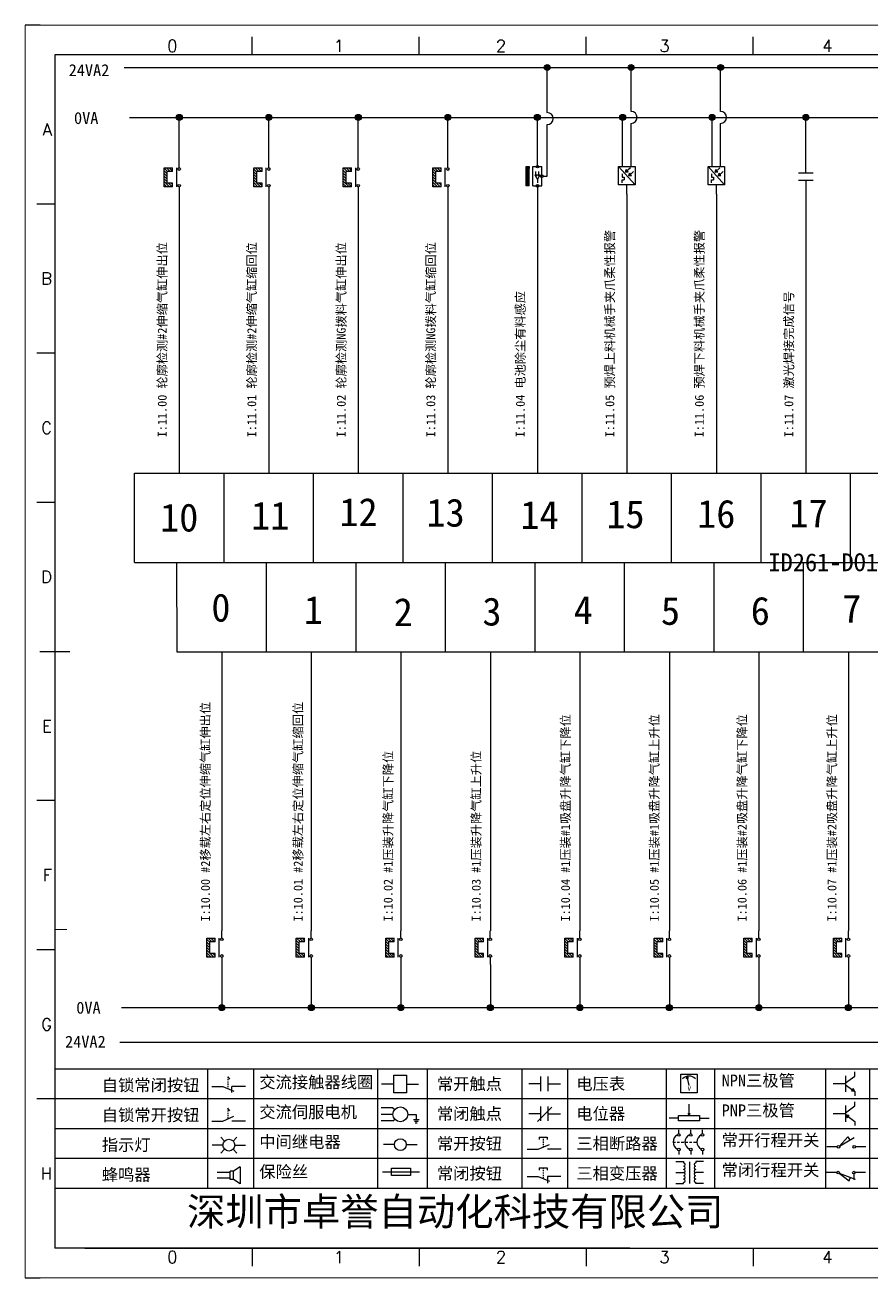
# Model space of a CAD drawing. Header units: millimetres. Extents: x 336 to 12810, y -1577 to 4105.
# Drawn here: x 8358.4 to 8500.2, y -645.8 to -435.8 of the extents above; entities that cross this region are included whole.
import ezdxf
from ezdxf.enums import TextEntityAlignment as Align

# ---------------------------------------------------------------- set-up
doc = ezdxf.new("R2010")
doc.units = ezdxf.units.MM
doc.layers.add('AE_BOR', color=1, linetype='Continuous')
doc.layers.add('MISC', color=2, linetype='Continuous')
doc.styles.get("Standard").update_dxf_attribs({"font": ''})
doc.styles.add('WD', font='romans.shx', dxfattribs={"width": 0.8, "bigfont": 'gbcbig.shx'})
doc.styles.add('样式 0', font='')
doc.styles.add('汉字', font='')
doc.styles.get('Standard').set_extended_font_data('SimSun')
doc.styles.get('样式 0').set_extended_font_data('KaiTi_GB2312')
doc.styles.get('汉字').set_extended_font_data('新宋体')

# ---------------------------------------------------------------- blocks, each defined once
blk = doc.blocks.new('*U6')
at = {"linetype": 'ByBlock'}
for p, q in [((-1909.23, -780.45), (-1909.23, -780.67)), ((-1909.23, -780.45), (-1908.92, -780.84)), ((-1909.23, -780.84), (-1909.23, -781.05)), ((-1911.92, -782.07), (-1910.06, -782.07)), ((-1910.06, -782.07), (-1908.18, -782.88)), ((-1909.23, -781.23), (-1909.23, -781.44)), ((-1909.23, -781.61), (-1909.23, -781.83)), ((-1909.23, -782), (-1909.23, -782.21)), ((-1909.23, -782.38), (-1909.23, -782.43)), ((-1908.52, -783.07), (-1908.52, -782.07)), ((-1906.25, -782.07), (-1908.52, -782.07))]:
    blk.add_line(p, q, dxfattribs=at)
blk = doc.blocks.new('*U8')
at = {"linetype": 'ByBlock'}
for p, q in [((-1908.88, -791.17), (-1909.23, -790.71)), ((-1909.23, -790.71), (-1909.23, -790.92)), ((-1909.23, -791.09), (-1909.23, -791.31)), ((-1909.23, -791.48), (-1909.23, -791.69)), ((-1911.92, -792.89), (-1910.06, -792.89)), ((-1910.06, -792.89), (-1908.18, -792.08)), ((-1909.23, -791.86), (-1909.23, -792.08)), ((-1909.23, -792.25), (-1909.23, -792.47)), ((-1906.25, -792.89), (-1908.52, -792.89))]:
    blk.add_line(p, q, dxfattribs=at)
blk = doc.blocks.new('蜂鸣器')
at = {"linetype": 'ByBlock'}
for p, q in [((-1907.17, -795.53), (-1908.25, -796.26)), ((-1907.17, -795.53), (-1907.17, -798.41)), ((-1908.8, -796.48), (-1911.01, -796.48)), ((-1908.8, -797.46), (-1911.01, -797.46)), ((-1908.25, -796.26), (-1908.8, -796.26)), ((-1908.8, -797.68), (-1908.8, -796.26)), ((-1908.25, -797.68), (-1908.8, -797.68)), ((-1908.25, -797.68), (-1908.25, -796.26)), ((-1907.17, -798.41), (-1908.25, -797.68))]:
    blk.add_line(p, q, dxfattribs=at)
blk = doc.blocks.new('指示灯')
at = {"linetype": 'ByBlock'}
for p, q in [((-1854.25, -776.92), (-1856.06, -776.92)), ((-1854.62, -775.59), (-1853.97, -776.23)), ((-1851.9, -775.59), (-1852.54, -776.23)), ((-1852.26, -776.92), (-1850.45, -776.92)), ((-1854.62, -778.25), (-1853.97, -777.61)), ((-1851.9, -778.25), (-1852.54, -777.61))]:
    blk.add_line(p, q, dxfattribs=at)
blk.add_circle((-1853.26, -776.92), 0.992, dxfattribs=at)
blk = doc.blocks.new('交流接触器线圈')
at = {"linetype": 'ByBlock'}
for p, q in [((-1880.82, -781.77), (-1882.87, -781.77)), ((-1878.72, -781.77), (-1876.67, -781.77))]:
    blk.add_line(p, q, dxfattribs=at)
blk.add_lwpolyline([(-1880.82, -780.28), (-1878.72, -780.28), (-1878.72, -783.26), (-1880.82, -783.26)], close=True, dxfattribs=at)
blk = doc.blocks.new('交流伺服电机')
at = {"linetype": 'ByBlock'}
for p, q in [((-1880.97, -785.75), (-1882.94, -785.75)), ((-1880.97, -786.85), (-1882.94, -786.85)), ((-1880.97, -785.75), (-1880.65, -786.03)), ((-1878.49, -786.85), (-1877.07, -786.85)), ((-1877.07, -786.85), (-1877.07, -787.72)), ((-1880.97, -787.94), (-1882.94, -787.94)), ((-1880.97, -787.94), (-1880.65, -787.67)), ((-1877.54, -787.72), (-1876.59, -787.72)), ((-1877.38, -788.01), (-1876.75, -788.01)), ((-1877.23, -788.29), (-1876.9, -788.29))]:
    blk.add_line(p, q, dxfattribs=at)
blk.add_circle((-1879.73, -786.85), 1.24, dxfattribs=at)
blk = doc.blocks.new('中间继电器')
at = {"linetype": 'ByBlock'}
for p, q in [((-1880.72, -791.92), (-1882.54, -791.92)), ((-1878.74, -791.92), (-1876.92, -791.92))]:
    blk.add_line(p, q, dxfattribs=at)
blk.add_circle((-1879.73, -791.92), 0.992, dxfattribs=at)
blk = doc.blocks.new('保险丝')
at = {"linetype": 'ByBlock'}
blk.add_line((-1882.72, -796.49), (-1876.55, -796.49), dxfattribs=at)
blk.add_lwpolyline([(-1881.2, -795.86), (-1878.06, -795.86), (-1878.06, -797.12), (-1881.2, -797.12)], close=True, dxfattribs=at)
blk = doc.blocks.new('常开按钮')
at = {"linetype": 'ByBlock'}
for p, q in [((-1910.06, -787.73), (-1908.18, -786.93)), ((-1909.9, -785.68), (-1908.56, -785.68)), ((-1909.9, -785.68), (-1909.9, -786.07)), ((-1909.23, -785.68), (-1909.23, -785.89)), ((-1909.23, -786.06), (-1909.23, -786.28)), ((-1909.23, -786.45), (-1909.23, -786.67)), ((-1909.23, -786.84), (-1909.23, -787.05)), ((-1909.23, -787.22), (-1909.23, -787.38)), ((-1908.56, -785.68), (-1908.56, -786.07)), ((-1911.92, -787.73), (-1910.06, -787.73)), ((-1906.25, -787.73), (-1908.52, -787.73))]:
    blk.add_line(p, q, dxfattribs=at)
blk = doc.blocks.new('常开触点')
at = {"linetype": 'ByBlock'}
for p, q in [((-1853.82, -782.99), (-1853.82, -780.56)), ((-1852.6, -782.99), (-1852.6, -780.56)), ((-1853.82, -781.77), (-1855.88, -781.77)), ((-1852.6, -781.77), (-1850.55, -781.77))]:
    blk.add_line(p, q, dxfattribs=at)
blk = doc.blocks.new('常闭触点')
at = {"linetype": 'ByBlock'}
for p, q in [((-1853.82, -786.77), (-1855.88, -786.77)), ((-1852.01, -785.66), (-1854.43, -788.1)), ((-1853.82, -787.99), (-1853.82, -785.56)), ((-1852.6, -787.99), (-1852.6, -785.56)), ((-1852.6, -786.77), (-1850.55, -786.77))]:
    blk.add_line(p, q, dxfattribs=at)
blk = doc.blocks.new('常闭按钮')
at = {"linetype": 'ByBlock'}
for p, q in [((-1854.11, -790.83), (-1852.77, -790.83)), ((-1854.11, -790.83), (-1854.11, -791.22)), ((-1853.44, -790.83), (-1853.44, -791.04)), ((-1853.44, -791.21), (-1853.44, -791.43)), ((-1853.44, -791.6), (-1853.44, -791.82)), ((-1852.77, -790.83), (-1852.77, -791.22)), ((-1856.13, -792.28), (-1854.28, -792.28)), ((-1854.28, -792.28), (-1852.4, -793.09)), ((-1853.44, -791.99), (-1853.44, -792.2)), ((-1853.44, -792.37), (-1853.44, -792.53)), ((-1850.47, -792.28), (-1852.73, -792.28)), ((-1852.73, -792.28), (-1852.73, -793.43))]:
    blk.add_line(p, q, dxfattribs=at)
blk = doc.blocks.new('电压表')
at = {"linetype": 'ByBlock'}
for p, q in [((-1814.84, -780.75), (-1814.91, -781.13)), ((-1814.6, -781.05), (-1814.91, -781.13)), ((-1814.84, -780.75), (-1814.46, -782.26)), ((-1814.84, -780.75), (-1814.6, -781.05))]:
    blk.add_line(p, q, dxfattribs=at)
blk.add_lwpolyline([(-1815.84, -780.34), (-1813.07, -780.34), (-1813.07, -783.49), (-1815.84, -783.49)], close=True, dxfattribs=at)
blk.add_arc((-1814.46, -782.26), 1.56, 46.8313, 133.1687, dxfattribs=at)
at = {"linetype": 'ByBlock', "insert": (-1814.7, -782.39), "char_height": 0.75, "width": 0.6768, "attachment_point": 1}
blk.add_mtext('V', dxfattribs=at)
blk = doc.blocks.new('电位器')
at = {"linetype": 'ByBlock'}
for p, q in [((-1814.45, -787.3), (-1814.45, -785.39)), ((-1814.45, -787.3), (-1814.62, -786.96)), ((-1814.62, -786.96), (-1814.27, -786.96)), ((-1814.45, -787.3), (-1814.27, -786.96)), ((-1816.21, -787.75), (-1817.79, -787.75)), ((-1812.68, -787.75), (-1811.1, -787.75))]:
    blk.add_line(p, q, dxfattribs=at)
blk.add_lwpolyline([(-1816.21, -787.3), (-1812.68, -787.3), (-1812.68, -788.2), (-1816.21, -788.2)], close=True, dxfattribs=at)
blk = doc.blocks.new('三相断路器')
at = {"linetype": 'ByBlock'}
for p, q in [((-1816.17, -790.33), (-1816.17, -789.7)), ((-1814.17, -790.33), (-1814.17, -789.7)), ((-1812.18, -790.33), (-1812.18, -789.7)), ((-1817.14, -791.74), (-1816.72, -791.74)), ((-1816.45, -791.74), (-1816.03, -791.74)), ((-1816.17, -793.19), (-1816.17, -793.83)), ((-1815.76, -791.74), (-1815.34, -791.74)), ((-1815.07, -791.74), (-1814.65, -791.74)), ((-1814.38, -791.74), (-1813.96, -791.74)), ((-1814.17, -793.19), (-1814.17, -793.83)), ((-1813.69, -791.74), (-1813.27, -791.74)), ((-1812.18, -793.19), (-1812.18, -793.83))]:
    blk.add_line(p, q, dxfattribs=at)
for centre in [(-1816.17, -790.55), (-1814.17, -790.55), (-1812.18, -790.55), (-1816.17, -792.98), (-1814.17, -792.98), (-1812.18, -792.98)]:
    blk.add_circle(centre, 0.219, dxfattribs=at)
for centre in [(-1815.81, -791.74), (-1813.82, -791.74), (-1811.83, -791.74)]:
    blk.add_arc(centre, 1.32, 115.5791, 244.4209, dxfattribs=at)
blk = doc.blocks.new('三相变压器')
at = {"linetype": 'ByBlock'}
for p, q in [((-1816.69, -795.03), (-1815.37, -795.03)), ((-1815.37, -795.03), (-1815.37, -795.24)), ((-1814.34, -798.7), (-1814.34, -795.04)), ((-1812, -795.03), (-1813.32, -795.03)), ((-1813.32, -795.03), (-1813.32, -795.24)), ((-1816.69, -796.87), (-1815.37, -796.87)), ((-1812, -796.87), (-1813.32, -796.87)), ((-1816.69, -798.71), (-1815.37, -798.71)), ((-1815.37, -798.71), (-1815.37, -798.5)), ((-1813.32, -798.71), (-1813.32, -798.5)), ((-1812, -798.71), (-1813.32, -798.71))]:
    blk.add_line(p, q, dxfattribs=at)
for centre, start, end in [((-1815.37, -795.51), 270, 90), ((-1815.37, -796.06), 270, 90), ((-1813.32, -795.51), 90, 270), ((-1813.32, -796.06), 90, 270), ((-1815.37, -796.6), 270, 90), ((-1815.37, -797.14), 270, 90), ((-1815.37, -797.68), 270, 90), ((-1815.37, -798.23), 270, 90), ((-1813.32, -796.6), 90, 270), ((-1813.32, -797.14), 90, 270), ((-1813.32, -797.68), 90, 270), ((-1813.32, -798.23), 90, 270)]:
    blk.add_arc(centre, 0.271, start, end, dxfattribs=at)
blk = doc.blocks.new('NPN三极管')
at = {"linetype": 'ByBlock'}
for p, q in [((-1785.73, -780.61), (-1785.73, -783.32)), ((-1785.73, -781.82), (-1784.15, -780.66)), ((-1784.15, -780.66), (-1784.15, -779.98)), ((-1785.73, -781.97), (-1787.81, -781.97)), ((-1785.73, -782.11), (-1784.15, -783.27)), ((-1784.41, -782.73), (-1784.74, -783.18)), ((-1784.15, -783.27), (-1784.74, -783.18)), ((-1784.15, -783.27), (-1784.41, -782.73)), ((-1784.15, -783.27), (-1784.15, -783.96))]:
    blk.add_line(p, q, dxfattribs=at)
blk = doc.blocks.new('PNP三极管')
at = {"linetype": 'ByBlock'}
for p, q in [((-1784.9, -785.38), (-1784.9, -788.09)), ((-1783.32, -785.43), (-1783.32, -784.75)), ((-1784.9, -786.74), (-1786.98, -786.74)), ((-1784.9, -786.59), (-1783.32, -785.43)), ((-1784.9, -786.88), (-1783.32, -788.04)), ((-1784.9, -786.88), (-1784.31, -786.97)), ((-1784.9, -786.88), (-1784.64, -787.42)), ((-1784.31, -786.97), (-1784.64, -787.42)), ((-1783.32, -788.04), (-1783.32, -788.73))]:
    blk.add_line(p, q, dxfattribs=at)
blk = doc.blocks.new('常开行程开关')
at = {"linetype": 'ByBlock'}
for p, q in [((-1785.89, -792.17), (-1784.52, -790.62)), ((-1785.89, -792.17), (-1783.43, -790.72)), ((-1784.52, -790.62), (-1784.19, -791.17)), ((-1786.29, -792.3), (-1788.01, -792.3)), ((-1781.48, -792.3), (-1783.21, -792.3))]:
    blk.add_line(p, q, dxfattribs=at)
for centre in [(-1786.07, -792.3), (-1783.42, -792.3)]:
    blk.add_circle(centre, 0.219, dxfattribs=at)
blk = doc.blocks.new('常闭行程开关')
at = {"linetype": 'ByBlock'}
for p, q in [((-1786.34, -796.62), (-1788.07, -796.62)), ((-1785.93, -796.72), (-1783.25, -797.7)), ((-1785.93, -796.72), (-1784.3, -798)), ((-1784.3, -798), (-1784.08, -797.4)), ((-1783.48, -796.84), (-1783.48, -797.85)), ((-1781.54, -796.62), (-1783.26, -796.62))]:
    blk.add_line(p, q, dxfattribs=at)
for centre in [(-1786.12, -796.62), (-1783.48, -796.62)]:
    blk.add_circle(centre, 0.219, dxfattribs=at)
blk = doc.blocks.new('电控横A4')
for p, q in [((292, -5), (5, -5)), ((5, -5), (5, -205)), ((10.03, -205), (289.53, -205)), ((130.8, -205), (190.75, -205))]:
    blk.add_line(p, q)
at = {"lineweight": 9, "ltscale": 0.1}
for p, q in [((5, -151.57), (7, -151.57)), ((101.34, -205), (130.8, -205)), ((129.44, -205), (129.44, -205)), ((129.44, -205), (129.44, -205)), ((129.44, -205), (129.44, -205)), ((129.44, -205), (129.44, -205))]:
    blk.add_line(p, q, dxfattribs=at)
at = {"linetype": 'ByBlock'}
for p, q in [((292, -175), (5, -175)), ((292, -180), (5, -180)), ((292, -185), (5, -185)), ((292, -190), (5, -190)), ((292, -195), (5, -195))]:
    blk.add_line(p, q, dxfattribs=at)
at = {"color": 0, "lineweight": -2}
for p, q in [((30.58, -175), (30.58, -195)), ((38.26, -175), (38.26, -195)), ((59.05, -175), (59.05, -195)), ((67.4, -175), (67.4, -195)), ((83.26, -175), (83.26, -195)), ((90.91, -175), (90.91, -195)), ((107.4, -175), (107.4, -195)), ((115.5, -175), (115.5, -195)), ((134.12, -175), (134.12, -195)), ((141.48, -175), (141.48, -195))]:
    blk.add_line(p, q, dxfattribs=at)
at = {"color": 0, "ltscale": 2}
blk.add_line((101.34, -205), (5, -205), dxfattribs=at)
at = {"layer": 'AE_BOR', "lineweight": 30}
for p, q in [((2.53, 0), (0, 0)), ((0, -210), (2.53, -210))]:
    blk.add_line(p, q, dxfattribs=at)
at = {"layer": 'AE_BOR', "color": 1, "lineweight": 15}
for p, q in [((0, 0), (297, 0)), ((0, -210), (0, 0)), ((297, -210), (0, -210))]:
    blk.add_line(p, q, dxfattribs=at)
at = {"layer": 'AE_BOR'}
for p, q in [((38.03, -5), (38.03, -2)), ((66.03, -5), (66.03, -2)), ((94.03, -5), (94.03, -2)), ((122.03, -5), (122.03, -2)), ((5, -30), (2, -30)), ((5, -55), (2, -55)), ((5, -80), (2, -80)), ((5, -130), (2, -130)), ((5, -155), (2, -155)), ((5, -180), (2, -180)), ((38.03, -205), (38.03, -208)), ((66.03, -205), (66.03, -208)), ((94.03, -205), (94.03, -208)), ((122.03, -205), (122.03, -208))]:
    blk.add_line(p, q, dxfattribs=at)
at = {"layer": 'AE_BOR', "color": 2, "lineweight": 30}
blk.add_line((2.5, -105), (7.5, -105), dxfattribs=at)
at = {"linetype": 'ByBlock'}
for name, p in [('*U6', (1943.19, 604.18)), ('交流接触器线圈', (1942.62, 604.27)), ('常开触点', (1940.27, 604.3)), ('电压表', (1925.71, 604.52)), ('NPN三极管', (1923.2, 604.5)), ('PNP三极管', (1922.37, 604.27)), ('*U8', (1943.19, 609.18)), ('交流伺服电机', (1942.62, 604.27)), ('常闭触点', (1940.27, 604.3)), ('电位器', (1925.71, 604.52)), ('指示灯', (1887.41, 589.18)), ('中间继电器', (1942.62, 604.27)), ('常开按钮', (1996.06, 599.3)), ('三相断路器', (1925.71, 604.52)), ('常开行程开关', (1922.37, 604.27)), ('三相变压器', (1925.71, 604.52)), ('蜂鸣器', (1943.19, 604.18)), ('保险丝', (1942.62, 604.27)), ('常闭按钮', (1940.27, 599.3)), ('常闭行程开关', (1922.37, 604.27))]:
    blk.add_blockref(name, p, dxfattribs=at)
at = {"char_height": 2, "attachment_point": 1, "style": '汉字'}
for s, insert in [('{\\fKaiTi_GB2312|b0|i0|c134|p49;自锁常闭按钮}', (12.86, -176.69)), ('{\\fKaiTi_GB2312|b0|i0|c134|p49;交流接触器线圈}', (39.25, -176.19)), ('{\\fKaiTi_GB2312|b0|i0|c134|p49;常开触点}', (69.01, -176.48)), ('{\\fKaiTi_GB2312|b0|i0|c134|p49;电压表}', (92.37, -176.47)), ('{\\fKaiTi_GB2312|b0|i0|c134|p49;NPN三极管}', (116.73, -175.91)), ('{\\fKaiTi_GB2312|b0|i0|c134|p49;自锁常开按钮}', (12.86, -181.69)), ('{\\fKaiTi_GB2312|b0|i0|c134|p49;交流伺服电机}', (39.25, -181.19)), ('{\\fKaiTi_GB2312|b0|i0|c134|p49;常闭触点}', (69.01, -181.48)), ('{\\fKaiTi_GB2312|b0|i0|c134|p49;电位器}', (92.37, -181.47)), ('{\\fKaiTi_GB2312|b0|i0|c134|p49;PNP三极管}', (116.73, -180.91)), ('{\\fKaiTi_GB2312|b0|i0|c134|p49;指示灯}', (12.86, -186.69)), ('{\\fKaiTi_GB2312|b0|i0|c134|p49;中间继电器}', (39.25, -186.19)), ('{\\fKaiTi_GB2312|b0|i0|c134|p49;常开按钮}', (69.01, -186.48)), ('{\\fKaiTi_GB2312|b0|i0|c134|p49;三相断路器}', (92.37, -186.47)), ('{\\fKaiTi_GB2312|b0|i0|c134|p49;常开行程开关}', (116.73, -185.91)), ('{\\fKaiTi_GB2312|b0|i0|c134|p49;保险丝}', (39.25, -191.19)), ('{\\fKaiTi_GB2312|b0|i0|c134|p49;常闭行程开关}', (116.73, -190.91)), ('{\\fKaiTi_GB2312|b0|i0|c134|p49;蜂鸣器}', (12.86, -191.69)), ('{\\fKaiTi_GB2312|b0|i0|c134|p49;常闭按钮}', (69.01, -191.48)), ('{\\fKaiTi_GB2312|b0|i0|c134|p49;三相变压器}', (92.37, -191.47))]:
    blk.add_mtext(s, dxfattribs=dict(at, insert=insert))
at = {"color": 0, "lineweight": -2, "insert": (27.14, -196.53), "char_height": 4.7064, "width": 96.1138, "attachment_point": 1}
blk.add_mtext('深圳市卓誉自动化科技有限公司', dxfattribs=at)
at = {"layer": 'AE_BOR', "style": 'WD'}
for s, p in [('0', (24.67, -4.5)), ('1', (52.6, -4.5)), ('2', (79.75, -4.5)), ('3', (107.15, -4.5)), ('4', (134.45, -4.5)), ('0', (24.67, -207.5)), ('1', (52.6, -207.5)), ('2', (79.75, -207.5)), ('3', (107.15, -207.5)), ('4', (134.45, -207.5))]:
    blk.add_text(s, height=2, dxfattribs=at).set_placement(p, align=Align.CENTER)
for s, p in [('A', (4.5, -17.5)), ('B', (4.5, -42.5)), ('C', (4.5, -67.5)), ('D', (4.5, -92.5)), ('E', (4.5, -117.5)), ('F', (4.5, -142.5)), ('G', (4.5, -167.5)), ('H', (4.5, -192.5))]:
    blk.add_text(s, height=2, dxfattribs=at).set_placement(p, align=Align.MIDDLE_RIGHT)
blk = doc.blocks.new('磁性开关')
at = {"linetype": 'ByBlock'}
h = blk.add_hatch(dxfattribs=at)
h.set_pattern_fill('ANSI31', color=256, scale=0.1, style=0)
h.paths.add_polyline_path([(-1910.88, -776.69), (-1910.88, -775.29), (-1907.69, -775.29), (-1907.69, -776.69), (-1908.31, -776.69), (-1908.31, -775.79), (-1910.25, -775.79), (-1910.25, -776.69)])
for p, q in [((-1910.88, -776.69), (-1910.88, -775.29)), ((-1910.88, -775.29), (-1907.69, -775.29)), ((-1910.88, -776.69), (-1910.25, -776.69)), ((-1910.25, -776.69), (-1910.25, -775.79)), ((-1910.25, -775.79), (-1908.31, -775.79)), ((-1908.31, -776.69), (-1908.31, -775.79)), ((-1908.31, -776.69), (-1907.69, -776.69)), ((-1907.69, -775.29), (-1907.69, -776.69)), ((-1910.91, -777.81), (-1912.09, -777.81)), ((-1910.88, -777.39), (-1907.69, -777.39)), ((-1907.66, -777.81), (-1906.48, -777.81))]:
    blk.add_line(p, q, dxfattribs=at)
for centre in [(-1910.68, -777.81), (-1907.88, -777.81)]:
    blk.add_circle(centre, 0.225, dxfattribs=at)
blk = doc.blocks.new('接近开关')
at = {"linetype": 'ByBlock'}
h = blk.add_hatch(dxfattribs=at)
h.set_pattern_fill('ANSI31', color=256, scale=0.01, style=0)
h.set_pattern_definition([(45, (-89.131516, -30.795668), (-0.0224506403, 0.0224506403), [])])
h.paths.add_polyline_path([(-1516.96, -1123.35), (-1516.96, -1122.85), (-1513.76, -1122.85), (-1513.76, -1123.35)])
for p, q in [((-1516.96, -1123.35), (-1516.96, -1122.85)), ((-1516.96, -1122.85), (-1513.76, -1122.85)), ((-1516.96, -1123.35), (-1513.76, -1123.35)), ((-1513.76, -1122.85), (-1513.76, -1123.35)), ((-1517.18, -1124.71), (-1518.36, -1124.71)), ((-1516.96, -1123.95), (-1513.76, -1123.95)), ((-1516.96, -1123.95), (-1516.96, -1125.47)), ((-1516.96, -1125.47), (-1513.76, -1125.47)), ((-1515.91, -1124.71), (-1516.45, -1124.71)), ((-1515.11, -1124.31), (-1515.91, -1124.71)), ((-1515.11, -1125.11), (-1515.91, -1124.71)), ((-1515.33, -1124.53), (-1515.17, -1124.53)), ((-1515.33, -1124.88), (-1515.17, -1124.88)), ((-1515.25, -1124.45), (-1515.25, -1124.61)), ((-1515.11, -1124.31), (-1515.11, -1125.11)), ((-1515.11, -1124.48), (-1514.58, -1124.48)), ((-1515.11, -1124.94), (-1514.58, -1124.94)), ((-1513.76, -1123.95), (-1513.76, -1125.47)), ((-1513.54, -1124.71), (-1512.36, -1124.71)), ((-1515.36, -1125.69), (-1515.36, -1126.36)), ((-1515.36, -1126.36), (-1512.36, -1126.36))]:
    blk.add_line(p, q, dxfattribs=at)
for centre in [(-1516.96, -1124.71), (-1515.36, -1125.47), (-1513.76, -1124.71)]:
    blk.add_circle(centre, 0.225, dxfattribs=at)
blk = doc.blocks.new('光电开关')
at = {"linetype": 'ByBlock'}
h = blk.add_hatch(dxfattribs=at)
h.set_pattern_fill('ANSI31', color=256, scale=0.01, style=0)
h.set_pattern_definition([(45, (0.172267, 0), (-0.0224506403, 0.0224506403), [])])
h.paths.add_polyline_path([(-1882.44, -776.34), (-1882.5, -775.91), (-1882.68, -776.07)])
h.paths.add_polyline_path([(-1882.86, -776.23), (-1882.44, -776.34), (-1882.68, -776.07)])
h.paths.add_polyline_path([(-1883.05, -776.88), (-1883.11, -776.45), (-1883.29, -776.61)])
h.paths.add_polyline_path([(-1883.47, -776.77), (-1883.05, -776.88), (-1883.29, -776.61)])
for p, q in [((-1884.01, -775.96), (-1885.56, -775.96)), ((-1880.91, -775.3), (-1884.01, -778.05)), ((-1883.75, -776.09), (-1883.05, -776.88)), ((-1883.11, -776.45), (-1883.47, -776.77)), ((-1883.05, -776.88), (-1883.47, -776.77)), ((-1883.14, -775.55), (-1882.44, -776.34)), ((-1883.05, -776.88), (-1883.11, -776.45)), ((-1882.5, -775.91), (-1882.86, -776.23)), ((-1882.44, -776.34), (-1882.86, -776.23)), ((-1882.44, -776.34), (-1882.5, -775.91)), ((-1879.37, -776.67), (-1880.91, -776.67)), ((-1884.01, -777.39), (-1885.56, -777.39)), ((-1882.78, -777.47), (-1882.23, -777.47)), ((-1882.23, -777.47), (-1882.23, -777.14)), ((-1882.23, -777.14), (-1881.78, -777.14)), ((-1881.78, -777.47), (-1881.78, -777.14)), ((-1881.23, -777.47), (-1881.78, -777.47))]:
    blk.add_line(p, q, dxfattribs=at)
blk.add_lwpolyline([(-1884.01, -775.3), (-1880.91, -775.3), (-1880.91, -778.05), (-1884.01, -778.05)], close=True, dxfattribs=at)

msp = doc.modelspace()

# ---------------------------------------------------------------- hatches: boundary and pattern name
at = {"lineweight": -2}
h = msp.add_hatch(color=0, dxfattribs=at)
edge = h.paths.add_edge_path()
edge.add_arc((8445.904, -442.924), 0.5, 0, 360)
h = msp.add_hatch(color=0, dxfattribs=at)
edge = h.paths.add_edge_path()
edge.add_arc((8459.968, -442.924), 0.5, 0, 360)
h = msp.add_hatch(color=0, dxfattribs=at)
edge = h.paths.add_edge_path()
edge.add_arc((8474.968, -442.924), 0.5, 0, 360)
h = msp.add_hatch(color=0, dxfattribs=at)
edge = h.paths.add_edge_path()
edge.add_arc((8384.256, -451.287), 0.5, 0, 360)
h = msp.add_hatch(color=0, dxfattribs=at)
edge = h.paths.add_edge_path()
edge.add_arc((8399.256, -451.287), 0.5, 0, 360)
h = msp.add_hatch(color=0, dxfattribs=at)
edge = h.paths.add_edge_path()
edge.add_arc((8414.256, -451.287), 0.5, 0, 360)
h = msp.add_hatch(color=0, dxfattribs=at)
edge = h.paths.add_edge_path()
edge.add_arc((8429.256, -451.287), 0.5, 0, 360)
h = msp.add_hatch(color=0, dxfattribs=at)
edge = h.paths.add_edge_path()
edge.add_arc((8444.256, -451.287), 0.5, 0, 360)
h = msp.add_hatch(color=0, dxfattribs=at)
edge = h.paths.add_edge_path()
edge.add_arc((8458.543, -451.287), 0.5, 0, 360)
h = msp.add_hatch(color=0, dxfattribs=at)
edge = h.paths.add_edge_path()
edge.add_arc((8473.543, -451.287), 0.5, 0, 360)
h = msp.add_hatch(color=0, dxfattribs=at)
edge = h.paths.add_edge_path()
edge.add_arc((8489.256, -451.287), 0.5, 0, 360)
h = msp.add_hatch(color=0, dxfattribs=at)
edge = h.paths.add_edge_path()
edge.add_arc((8391.38, -600.499), 0.5, 0, 360)
h = msp.add_hatch(color=0, dxfattribs=at)
edge = h.paths.add_edge_path()
edge.add_arc((8406.38, -600.499), 0.5, 0, 360)
h = msp.add_hatch(color=0, dxfattribs=at)
edge = h.paths.add_edge_path()
edge.add_arc((8421.38, -600.499), 0.5, 0, 360)
h = msp.add_hatch(color=0, dxfattribs=at)
edge = h.paths.add_edge_path()
edge.add_arc((8436.38, -600.499), 0.5, 0, 360)
h = msp.add_hatch(color=0, dxfattribs=at)
edge = h.paths.add_edge_path()
edge.add_arc((8451.38, -600.499), 0.5, 0, 360)
h = msp.add_hatch(color=0, dxfattribs=at)
edge = h.paths.add_edge_path()
edge.add_arc((8466.38, -600.499), 0.5, 0, 360)
h = msp.add_hatch(color=0, dxfattribs=at)
edge = h.paths.add_edge_path()
edge.add_arc((8481.38, -600.499), 0.5, 0, 360)
h = msp.add_hatch(color=0, dxfattribs=at)
edge = h.paths.add_edge_path()
edge.add_arc((8496.38, -600.499), 0.5, 0, 360)

# ---------------------------------------------------------------- linework, layer by layer
at = {"color": 0, "lineweight": -2}
for p, q in [((8375.043, -442.924), (8641.796, -442.924)), ((8445.904, -450.476), (8445.904, -442.924)), ((8459.968, -450.287), (8459.968, -442.924)), ((8474.968, -450.287), (8474.968, -442.924)), ((8375.927, -451.287), (8642.68, -451.287)), ((8384.256, -458.531), (8384.256, -451.287)), ((8399.256, -458.531), (8399.256, -451.287)), ((8414.256, -458.531), (8414.256, -451.287)), ((8429.256, -458.531), (8429.256, -451.287)), ((8444.256, -458.141), (8444.256, -451.287)), ((8458.543, -457.952), (8458.543, -451.287)), ((8473.543, -457.952), (8473.543, -451.287)), ((8489.256, -458.531), (8489.256, -451.287)), ((8445.904, -458.141), (8445.904, -452.476)), ((8459.968, -457.952), (8459.968, -452.287)), ((8474.968, -457.952), (8474.968, -452.287)), ((8489.256, -463.859), (8489.256, -510.893)), ((8384.256, -464.143), (8384.256, -510.893)), ((8399.256, -464.143), (8399.256, -510.893)), ((8414.256, -464.143), (8414.256, -510.893)), ((8429.256, -464.143), (8429.256, -510.893)), ((8444.256, -464.143), (8444.256, -510.893)), ((8459.256, -464.143), (8459.256, -510.893)), ((8474.256, -464.143), (8474.256, -510.893)), ((8376.756, -525.893), (8638.88, -525.893)), ((8398.88, -540.893), (8398.88, -525.893)), ((8413.88, -540.893), (8413.88, -525.893)), ((8428.88, -540.893), (8428.88, -525.893)), ((8443.88, -540.893), (8443.88, -525.893)), ((8458.88, -540.893), (8458.88, -525.893)), ((8473.88, -540.893), (8473.88, -525.893)), ((8488.88, -540.893), (8488.88, -525.893)), ((8391.38, -540.893), (8391.38, -587.643)), ((8406.38, -540.893), (8406.38, -587.643)), ((8421.38, -540.893), (8421.38, -587.643)), ((8436.38, -540.893), (8436.38, -587.643)), ((8451.38, -540.893), (8451.38, -587.643)), ((8466.38, -540.893), (8466.38, -587.643)), ((8481.38, -540.893), (8481.38, -587.643)), ((8496.38, -540.893), (8496.38, -587.643)), ((8391.38, -593.255), (8391.38, -600.499)), ((8406.38, -593.255), (8406.38, -600.499)), ((8421.38, -593.255), (8421.38, -600.499)), ((8436.38, -593.255), (8436.38, -600.499)), ((8451.38, -593.255), (8451.38, -600.499)), ((8466.38, -593.255), (8466.38, -600.499)), ((8481.38, -593.255), (8481.38, -600.499)), ((8496.38, -593.255), (8496.38, -600.499)), ((8374.559, -600.499), (8640.549, -600.499)), ((8374.322, -606.316), (8641.074, -606.316))]:
    msp.add_line(p, q, dxfattribs=at)
for points in [[(8376.756, -525.893), (8376.756, -510.893)], [(8376.756, -510.893), (8391.756, -510.893)], [(8391.756, -510.893), (8406.756, -510.893)], [(8391.756, -525.893), (8391.756, -510.893)], [(8406.756, -525.893), (8406.756, -510.893)], [(8406.756, -510.893), (8421.756, -510.893)], [(8421.756, -525.893), (8421.756, -510.893)], [(8421.756, -510.893), (8436.756, -510.893)], [(8436.756, -525.893), (8436.756, -510.893)], [(8436.756, -510.893), (8451.756, -510.893)], [(8451.756, -510.893), (8466.756, -510.893)], [(8451.756, -525.893), (8451.756, -510.893)], [(8466.756, -525.893), (8466.756, -510.893)], [(8466.756, -510.893), (8481.756, -510.893)], [(8481.756, -525.893), (8481.756, -510.893)], [(8481.756, -510.893), (8496.756, -510.893)], [(8496.756, -525.893), (8496.756, -510.893)], [(8496.756, -510.893), (8511.756, -510.893)], [(8398.88, -540.893), (8383.88, -540.893), (8383.845, -525.893)], [(8413.88, -540.893), (8398.88, -540.893)], [(8428.88, -540.893), (8413.88, -540.893)], [(8443.88, -540.893), (8428.88, -540.893)], [(8458.88, -540.893), (8443.88, -540.893)], [(8473.88, -540.893), (8458.88, -540.893)], [(8488.88, -540.893), (8473.88, -540.893)], [(8503.88, -540.893), (8488.88, -540.893)]]:
    msp.add_lwpolyline(points, dxfattribs=at)
for centre in [(8445.904, -442.924), (8459.968, -442.924), (8474.968, -442.924), (8384.256, -451.287), (8399.256, -451.287), (8414.256, -451.287), (8429.256, -451.287), (8444.256, -451.287), (8458.543, -451.287), (8473.543, -451.287), (8489.256, -451.287), (8391.38, -600.499), (8406.38, -600.499), (8421.38, -600.499), (8436.38, -600.499), (8451.38, -600.499), (8466.38, -600.499), (8481.38, -600.499), (8496.38, -600.499)]:
    msp.add_circle(centre, 0.5, dxfattribs=at)
for centre in [(8445.904, -451.476), (8459.968, -451.287), (8474.968, -451.287)]:
    msp.add_arc(centre, 1, 270, 90, dxfattribs=at)

# ---------------------------------------------------------------- block references
msp.add_blockref('电控横A4', (8358.414, -435.809))
at = {"linetype": 'ByBlock'}
for name, p, rotation in [('磁性开关', (7606.442, 1447.945), 90), ('磁性开关', (7621.442, 1447.945), 90), ('磁性开关', (7636.442, 1447.945), 90), ('磁性开关', (7651.442, 1447.945), 90), ('接近开关', (7319.547, 1054.22), 90), ('光电开关', (9235.929, -2343.508), 270), ('光电开关', (9250.929, -2343.508), 270), ('常开触点', (9271.03, -2314.407), 270), ('磁性开关', (7613.567, 1318.833), 90), ('磁性开关', (7628.567, 1318.833), 90), ('磁性开关', (7643.567, 1318.833), 90), ('磁性开关', (7658.567, 1318.833), 90), ('磁性开关', (7673.567, 1318.833), 90), ('磁性开关', (7688.567, 1318.833), 90), ('磁性开关', (7703.567, 1318.833), 90), ('磁性开关', (7718.567, 1318.833), 90)]:
    msp.add_blockref(name, p, dxfattribs=dict(at, rotation=rotation))

# ---------------------------------------------------------------- texts
at = {"color": 0, "lineweight": -2, "attachment_point": 1}
for s, insert, char_height, width in [('0VA', (8366.622, -450.392), 2, 14.27309), ('10', (8381.044, -515.994), 4.7064, 7.20347), ('11', (8396.298, -515.675), 4.7064, 7.20347), ('12', (8411.085, -515.084), 4.7064, 7.20347), ('13', (8425.679, -515.178), 4.7064, 7.20347), ('14', (8441.415, -515.565), 4.7064, 7.20347), ('15', (8455.819, -515.432), 4.7064, 7.20347), ('16', (8471.04, -515.368), 4.7064, 7.20347), ('17', (8486.508, -515.28), 4.7064, 7.20347), ('ID261-DO15-6   2#-CN2  10-11CH               ', (8482.975, -524.357), 3, 70.53841), ('0', (8389.63, -531.091), 4.706, 7.20347), ('1', (8405.127, -531.496), 4.706, 7.20347), ('2', (8420.189, -531.855), 4.706, 7.20347), ('3', (8435.05, -531.75), 4.706, 7.20347), ('4', (8450.351, -531.511), 4.706, 7.20347), ('5', (8464.957, -531.63), 4.706, 7.20347), ('6', (8480.019, -531.63), 4.706, 7.20347), ('7', (8495.345, -531.271), 4.706, 7.20347), ('0VA', (8366.996, -599.514), 2, 14.27309)]:
    msp.add_mtext(s, dxfattribs=dict(at, insert=insert, char_height=char_height, width=width))
at = {"color": 0, "lineweight": -2, "char_height": 1.5, "width": 71.79445, "attachment_point": 1, "rotation": 90}
for s, insert in [('{\\C256;I:11.05 预焊上料机械手夹爪柔性报警}', (8455.642, -504.908)), ('{\\C256;I:11.06 预焊下料机械手夹爪柔性报警}', (8470.642, -504.908)), ('{\\C256;I:11.00 轮廓检测#2伸缩气缸伸出位}', (8380.642, -504.908)), ('{\\C256;I:11.01 轮廓检测#2伸缩气缸缩回位}', (8395.642, -504.908)), ('{\\C256;I:11.02 轮廓检测NG拨料气缸伸出位}', (8410.642, -504.908)), ('{\\C256;I:11.03 轮廓检测NG拨料气缸缩回位}', (8425.642, -504.908)), ('{\\C256;I:11.04 电池除尘有料感应}', (8440.642, -504.908)), ('{\\C256;I:11.07 激光焊接完成信号}', (8485.642, -504.908)), ('{\\C256;I:10.00 #2移载左右定位伸缩气缸伸出位}', (8387.881, -586.067)), ('{\\C256;I:10.01 #2移载左右定位伸缩气缸缩回位}', (8403.409, -586.067)), ('{\\C256;I:10.04 #1压装#1吸盘升降气缸下降位}', (8448.215, -586.067)), ('{\\C256;I:10.05 #1压装#1吸盘升降气缸上升位}', (8463.108, -586.067)), ('{\\C256;I:10.06 #1压装#2吸盘升降气缸下降位}', (8477.81, -586.067)), ('{\\C256;I:10.07 #1压装#2吸盘升降气缸上升位}', (8492.872, -586.067)), ('{\\C256;I:10.02 #1压装升降气缸下降位}', (8418.499, -586.067)), ('{\\C256;I:10.03 #1压装升降气缸上升位}', (8433.259, -586.067))]:
    msp.add_mtext(s, dxfattribs=dict(at, insert=insert))
at = {"layer": 'MISC', "color": 0, "char_height": 2, "width": 5.01683, "attachment_point": 1, "style": '样式 0'}
for insert in [(8365.728, -442.368), (8365.121, -605.213)]:
    msp.add_mtext('24VA2', dxfattribs=dict(at, insert=insert))

doc.saveas('drawing.dxf')
